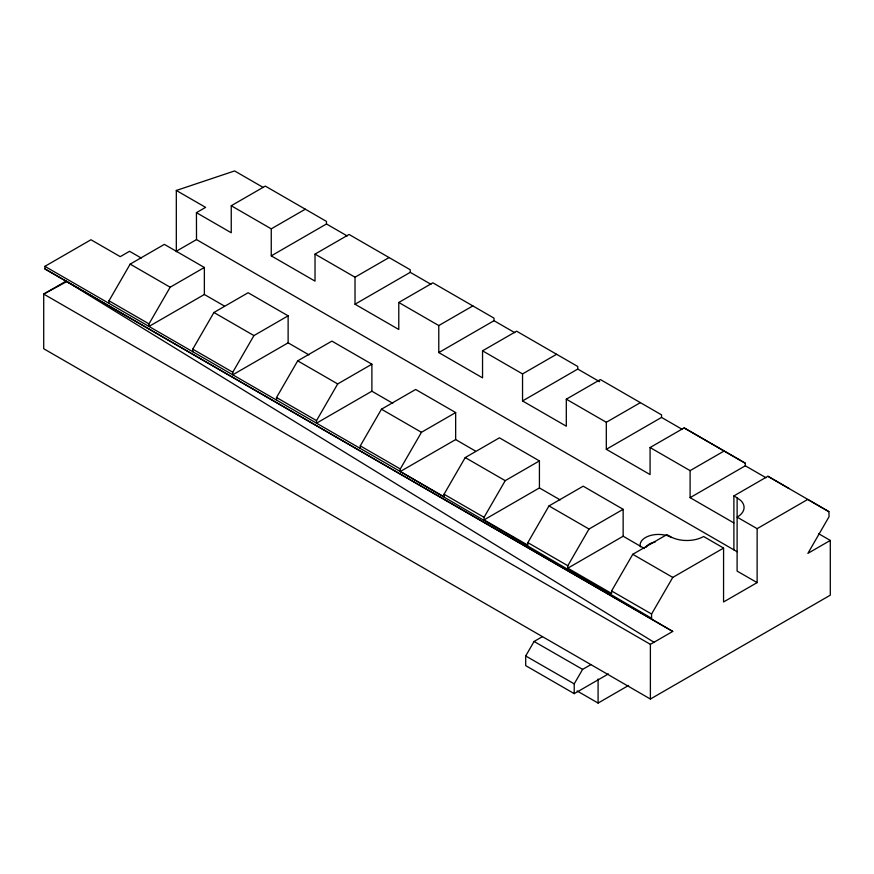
<?xml version="1.0" encoding="UTF-8"?>
<svg xmlns="http://www.w3.org/2000/svg" width="874" height="874" viewBox="0 0 874 874"><rect width="100%" height="100%" fill="white"/><g stroke="black" fill="none" stroke-linecap="round" stroke-linejoin="round"><path stroke-width="1.31" d="M176.319 251.756L176.319 190.466L234.603 170.933L263.052 187.353M224.181 305.922L204.363 294.483L204.363 267.477L164.367 244.381L130.16 264.123L108.988 300.798L108.988 303.354M308.959 354.888L288.125 342.837L288.125 315.831L248.129 292.735L213.922 312.488L192.761 349.152L192.761 351.719M475.401 451.028L455.66 439.567L455.66 412.561L415.653 389.465L381.457 409.207L360.285 445.871L360.285 448.438M539.422 460.915L505.216 480.656L484.054 517.332L484.054 519.888L539.422 487.921L539.422 460.915L499.425 437.819L465.219 457.572L444.047 494.236L444.047 496.793L44.891 266.352L44.891 268.908L672.729 631.432L650.387 644.346L650.387 699.036L830.3 595.172L830.3 540.438L818.49 533.621M670.118 536.483L666.884 534.615L632.765 554.302L611.582 590.955L611.582 593.446L567.816 568.176L567.816 565.718L589 529.032L623.151 509.313L583.187 486.184L548.981 505.926L527.841 542.634L527.82 545.158L484.054 519.888M644.422 548.533L623.151 536.232L623.151 509.313M766.039 477.75L745.314 465.787L745.304 463.22L684.134 427.899L650.081 447.532L650.081 474.571L606.316 449.302L606.316 422.284L566.308 399.189L566.308 426.206L522.543 400.947L522.543 373.919L482.546 350.824L482.546 377.852L438.781 352.583L438.781 325.565L398.784 302.47L398.784 329.487L355.019 304.218L355.019 277.2L315.022 254.115L315.022 281.122L271.257 255.863L271.257 228.846L231.249 205.74L231.249 232.768L196.442 212.666L205.608 207.378L176.319 190.466M737.099 551.745L733.898 549.866L733.887 522.936L690.099 497.656L690.099 470.638L650.081 447.532M670.118 536.483A23.664 13.667 0 0 0 703.603 536.494L723.585 548.074L723.552 601.978L757.124 582.608L757.135 528.661L807.729 499.436L828.902 511.661L829.065 516.698L807.893 553.373L830.3 540.438M733.887 522.936L733.887 495.919L767.896 476.264L789.047 488.511M733.887 495.919L737.132 497.798L737.099 571.093L757.124 582.608M204.363 294.483L148.995 326.45L148.995 323.883L170.168 287.218L204.363 267.477M288.125 342.837L232.757 374.804L232.757 372.248L253.93 335.583L288.125 315.831M276.523 400.074L276.523 397.517L297.695 360.842L331.891 341.1L371.887 364.196L371.887 391.202L392.721 403.264M371.887 391.202L316.519 423.169L316.519 420.613L337.692 383.937L371.887 364.196M672.729 631.432L651.578 619.109L651.578 618.3L400.281 471.534L400.281 468.967L421.454 432.302L455.66 412.561M608.424 673.909L574.24 693.639L525.7 665.627L525.7 655.97L534.08 641.472L542.437 636.633M574.24 693.639L574.218 683.872L582.597 669.375L590.955 664.633L650.387 699.036M651.578 618.3L651.578 614.029L672.772 577.408L723.585 548.074M44.891 266.352L90.962 239.749L120.251 256.661L129.549 251.286L141.26 258.048M66.063 281.144L43.711 294.068L43.7 348.726L590.955 664.633M231.249 205.74L265.303 186.096L326.483 221.417L326.483 223.973L347.207 235.947M176.504 251.133L196.508 239.596L733.898 549.866M271.257 228.846L305.31 209.192M271.257 255.863L326.483 223.973M315.022 254.115L349.076 234.461L410.245 269.771L410.245 272.338L430.969 284.301M355.019 277.2L389.072 257.557M355.019 304.218L410.245 272.338M398.784 302.47L432.838 282.815L494.007 318.136L494.007 320.703L514.742 332.666M438.781 325.565L472.834 305.911M438.781 352.583L494.007 320.703M482.546 350.824L516.6 331.18L577.769 366.501L577.769 369.057L599.651 381.698M522.543 373.919L556.596 354.276M400.281 471.534L455.66 439.567M522.543 400.947L577.769 369.057M566.308 399.189L600.362 379.545L661.542 414.855L661.542 417.422L682.266 429.385M606.316 422.284L640.369 402.641M606.316 449.302L661.542 417.422M690.099 470.638L724.131 451.006M567.816 568.176L623.151 536.232M690.099 497.656L745.314 465.787M577.102 690.952L598.089 703.067L628.614 685.445M534.08 641.472L582.597 669.375M525.7 655.97L574.218 683.872M745.304 463.22L684.134 427.899M757.135 528.661L737.132 517.146A23.685 13.689 0 0 0 740.901 500.627L737.132 497.798M539.422 487.921L560.147 499.895M130.16 264.123L170.168 287.218M213.922 312.488L253.93 335.583M297.695 360.842L337.692 383.937M381.457 409.207L421.454 432.302M465.219 457.572L505.216 480.656M548.981 505.926L589 529.032M632.765 554.302L672.772 577.408M108.988 300.798L148.995 323.883M192.761 349.152L232.757 372.248M276.523 397.517L316.519 420.613M360.285 445.871L400.281 468.967M444.047 494.236L484.054 517.332M527.841 542.634L567.816 565.718M611.582 590.955L651.578 614.029M44.891 268.908L651.578 619.109M650.387 644.346L43.711 294.068L66.806 281.57L654.003 642.248M767.896 476.264L828.902 511.661M196.442 212.666L196.508 239.596M598.089 679.043L598.089 703.067M645.886 547.43A13.023 7.516 0 0 1 655.096 542.109M640.402 546.862A18.343 10.586 0 0 1 647.459 536.549A18.343 10.586 0 0 1 666.578 535.522M667.638 535.849A18.343 10.586 0 0 1 671.429 537.532"/></g></svg>
